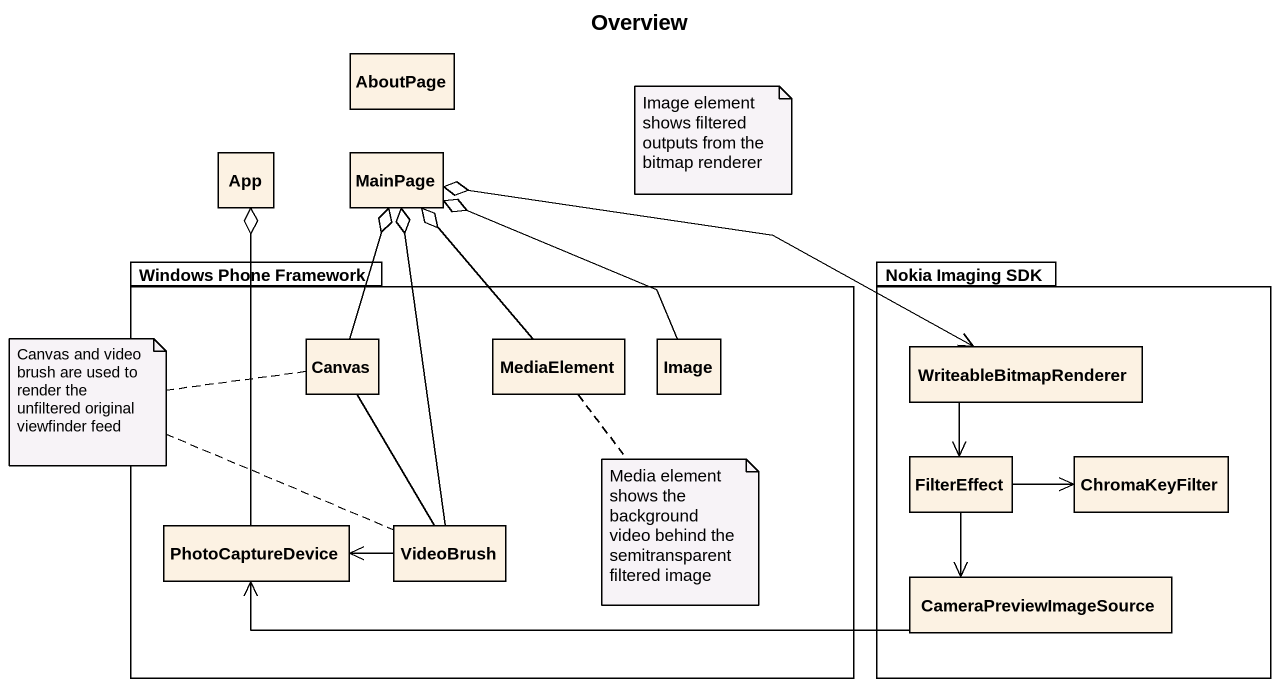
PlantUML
@startuml
title Overview
hide circle
hide empty members
class AboutPage
class App
class MainPage
package "Windows Phone Framework" as Windows_Phone_Framework {
  class Canvas
  class MediaElement
  class Image
  class PhotoCaptureDevice
  class VideoBrush
}
package "Nokia Imaging SDK" as Nokia_Imaging_SDK {
  class WriteableBitmapRenderer
  class FilterEffect
  class ChromaKeyFilter
  class CameraPreviewImageSource
}
App o-- PhotoCaptureDevice
MainPage o-- Canvas
MainPage o-- MediaElement
MainPage o-- Image
MainPage o-right-> WriteableBitmapRenderer
MainPage o-- VideoBrush
Canvas -- VideoBrush
WriteableBitmapRenderer --> FilterEffect
FilterEffect -right-> ChromaKeyFilter
FilterEffect --> CameraPreviewImageSource
VideoBrush -left-> PhotoCaptureDevice
CameraPreviewImageSource -left-> PhotoCaptureDevice
note as N1
  Image element shows filtered outputs from the bitmap renderer
end note
note as N2
  Canvas and video brush are used to render the unfiltered original viewfinder feed
end note
N2 .. Canvas
N2 .. VideoBrush
note bottom of MediaElement : Media element shows the background video behind the semitransparent filtered image
@enduml
